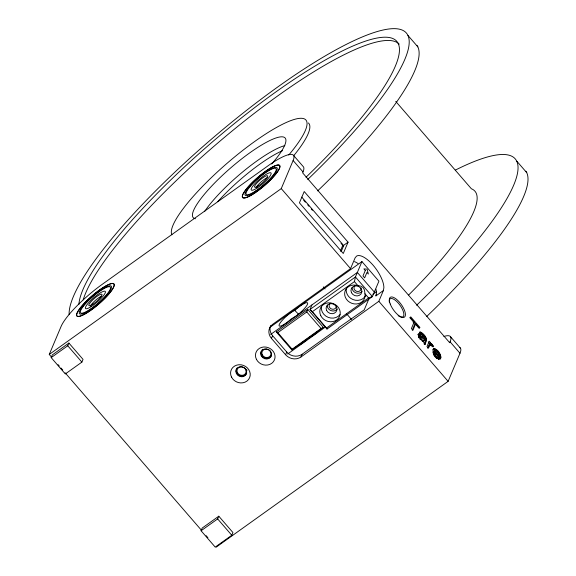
<?xml version="1.0" encoding="UTF-8"?>
<svg xmlns="http://www.w3.org/2000/svg" width="576" height="576" viewBox="0 0 576 576"><rect width="100%" height="100%" fill="white"/><g stroke="black" fill="none" stroke-linecap="round" stroke-linejoin="round"><path stroke-width="0.86" d="M425.182 343.512L425.268 344.563L423.792 342.864L423.792 341.885C421.315 340.294 417.514 337.277 418.435 334.022L418.788 333.929C425.29 339.422 428.666 341.201 421.279 333.763L420.79 333.907L419.465 332.201L419.926 331.97C424.109 333.547 428.623 339.055 425.182 343.512L424.188 344.225L425.556 340.409L425.074 338.602L426.067 337.896M440.467 355.104L439.474 355.817L439.862 358.38L440.856 357.674C440.834 354.024 436.846 347.083 432.756 349.409L435.42 350.323L436.414 349.61M424.109 340.517L422.251 341.323L423.115 341.23L424.526 339.732L420.401 335.93L419.717 336.031L419.89 337.126L418.896 337.831L418.723 336.737L419.407 336.643M439.387 356.155C439.56 353.75 437.645 350.849 435.226 350.417L433.75 351.504L438.394 356.861L439.387 356.155L434.743 350.791L435.226 350.417M364.954 293.767L364.514 290.102L363.168 287.654L361.051 286.164L355.637 285.149A10.397 9.31 22.9 0 0 344.664 293.069A10.397 9.31 22.9 0 0 354.11 303.89A10.397 9.31 22.9 0 0 365.083 295.97L364.954 293.767L368.575 297.95L372.413 296.59L378.914 281.189L361.944 261.583L270.166 327.197M383.371 290.563L378.835 301.306L300.946 356.99A11.059 9.907 22.9 0 1 285.588 354.744L271.447 338.407A11.059 9.907 22.9 0 1 272.664 324.317L350.546 268.639L355.09 257.89L356.558 256.104A22.118 8.618 54.4 0 1 373.061 265.169A22.118 8.618 54.4 0 1 383.882 287.662L383.371 290.563L375.912 295.891L376.423 292.99A22.118 8.618 54.4 0 0 375.934 289.174M434.354 351.439L434.261 352.483L433.267 353.196L433.361 352.152L434.354 351.439L440.554 358.603L440.856 357.674M311.947 304.913L310.039 309.442L312.343 311.702L354.434 281.614L355.442 276.984L361.944 261.583M291.866 349.913L292.118 349.2L321.091 328.493L323.352 327.406L307.8 309.442L276.314 331.949L291.866 349.913L323.352 327.406M276.314 331.949L277.812 332.669L306.778 311.962L307.8 309.442M51.61 357.17L49.255 354.456L61.121 326.369A44.237 9.475 -40.9 0 1 101.916 284.558L267.631 166.09A44.237 9.475 -40.9 0 1 293.119 160.517L303.019 171.95L302.638 172.858L449.705 342.734L450.086 341.827A44.237 9.475 -40.9 0 0 443.887 336.485M51.178 357.617L52.33 354.902L68.897 343.058L83.038 359.388L81.893 362.11L65.318 373.954L51.178 357.617L67.752 345.773L68.897 343.058M49.255 354.456L281.261 188.604L293.119 160.517M271.447 338.407L272.599 335.693A11.059 9.907 22.9 0 1 270.612 325.656M201.074 530.762L202.219 528.048L218.794 516.204L232.934 532.534L231.79 535.255L215.215 547.099L201.074 530.762L217.649 518.918L218.794 516.204M285.588 354.744L286.74 352.022L272.599 335.693M340.308 251.179L343.015 244.764L301.752 197.107M341.179 251.604L343.915 245.131L348.055 242.165L304.214 191.534L299.434 202.853L343.274 253.49L348.055 242.165M300.946 356.99L302.09 354.269L338.558 328.205L338.825 327.557L364.234 309.845L368.964 298.656M375.912 295.891L376.589 294.307M414.137 322.063L411.401 328.543L412.92 330.3L415.656 323.813L419.45 328.198L419.818 327.334L410.724 316.829L410.357 317.7L414.137 322.063L413.143 322.776M412.265 330.199L414.662 324.526L415.656 323.813M429.17 344.21L430.502 342.691L429.235 341.23L426.989 346.55L428.4 348.178L430.25 344.614L431.431 345.038L432.842 346.889L433.678 346.615L431.863 344.153L430.164 343.498L429.17 344.21L430.38 344.498L432.05 346.262L433.044 345.55M427.694 348.192L428.868 345.622L430.582 344.57M430.164 343.498L430.502 342.691M216.122 547.2L448.121 381.348L459.986 353.261A44.237 9.475 -40.9 0 0 459.374 347.378M423.115 341.23L423.389 340.776M295.114 310.262L295.603 309.794A12.168 2.606 -40.9 0 1 307.685 303.271A12.168 2.606 -40.9 0 1 296.23 315.835L291.125 319.018A12.168 2.606 -40.9 0 1 279.281 324.475A12.168 2.606 -40.9 0 1 294.775 310.385L298.627 314.323M433.75 351.504L434.563 351.122M433.75 348.696C430.942 352.404 436.025 359.266 440.165 359.388L438.754 357.595C436.306 357.545 434.736 354.658 434.261 352.483M270.67 334.426L357.358 272.455L374.321 292.054M287.64 354.024L325.519 326.945M372.737 294.278L376.193 291.816M327.002 329.047L310.039 309.442L355.442 276.984L372.413 296.59L327.002 329.047L326.484 328.039L368.575 297.95M419.818 327.334L418.824 328.046L409.73 317.542M420.466 331.999L419.472 332.705L422.906 335.599L423.907 334.886M418.788 333.929L417.794 334.634L419.292 335.34L422.215 338.191M420.127 333.007L421.121 332.294M418.234 334.714L419.227 334.008M418.738 334.958L419.731 334.246M420.941 333.605L421.942 332.899M420.286 334.469L421.279 333.763M419.292 335.34L420.286 334.627M418.723 336.737L420.869 335.124M421.884 334.483L422.878 333.77M419.105 336.535L420.098 335.83M418.694 337.198L419.688 336.485M421.186 337.147L422.179 336.434M420.041 339.516L421.034 338.803L423.245 340.618M423.857 336.751L424.85 336.046M424.57 337.759L425.563 337.046M423.533 340.445L424.526 339.732M425.376 339.293L426.377 338.58M422.784 341.41L423.778 340.704M425.527 339.876L426.521 339.163M425.556 340.409L426.55 339.703M425.275 341.323L426.269 340.61M429.833 344.282L430.826 343.57M428.868 345.622L430.25 344.614M430.38 344.498L431.374 343.786M429.991 345.434L431.863 344.153M431.359 345.362L432.353 344.65M433.296 349.308L434.29 348.602M433.944 349.452L434.938 348.739M434.664 349.79L435.658 349.085M433.26 352.656L434.261 351.943M436.219 351.043L437.213 350.33M434.362 353.066L433.368 353.779L433.57 354.391L434.563 353.678M438.055 351.23L437.062 351.943L437.832 352.908L438.826 352.195M434.844 354.312L433.85 355.025L434.203 355.644L435.197 354.938M434.621 356.263L435.614 355.55M438.494 353.873L439.488 353.16M435.11 356.868L436.104 356.155M439.042 354.845L440.035 354.132M436.846 356.918L435.852 357.631L437.177 358.358L438.754 357.595M436.543 358.135L437.537 357.422M437.177 358.358L438.17 357.653M439.769 356.753L440.762 356.04M439.898 357.602L440.892 356.897M308.923 338.026L313.2 335.434A12.168 2.606 -40.9 0 0 315.634 333.583M407.959 35.453L417.859 46.886M516.845 161.23L526.745 172.663M395.748 101.412L471.384 188.777A172.526 36.958 -40.9 0 1 408.737 294.912M293.53 155.383L303.43 166.817A44.237 9.475 -40.9 0 1 303.019 171.95M450.497 336.701L460.39 348.134M450.086 341.827L459.986 353.261M428.242 341.935L429.509 343.404M303.646 200.16L305.395 202.19M307.728 204.883L308.902 206.237M311.234 208.937L312.401 210.283M341.021 243.346L343.361 246.038M281.261 188.604L350.546 268.639M378.835 301.306L448.121 381.348M354.434 281.614L358.042 285.79M323.309 286.891L325.066 288.929M346.781 314.006L351.468 319.428M312.343 311.702L326.484 328.039M306.778 311.962L321.091 328.493M277.812 332.669L292.118 349.2M67.752 345.773L81.893 362.11M217.649 518.918L231.79 535.255M58.068 364.637L59.242 365.99M61.006 368.028L62.77 370.066M65.117 372.78L201.434 530.23M206.129 535.666L207.893 537.696M437.76 358.301L438.696 359.503M421.034 338.803L419.89 337.126M246.686 373.162A5.53 4.954 22.9 0 1 239.076 375.408A5.53 4.954 22.9 0 1 237.067 367.927M246.47 369.302A5.53 4.954 22.9 0 1 246.91 370.584M271.541 355.392A5.53 4.954 22.9 0 1 264.586 357.941A5.53 4.954 22.9 0 1 261.274 351.281M261.922 350.158A5.53 4.954 22.9 0 1 262.872 349.25M354.478 261.605A22.118 8.618 54.4 0 1 358.02 263.549M302.09 354.269A11.059 9.907 22.9 0 1 286.74 352.022M195.487 218.75A60.826 13.032 -40.9 0 1 216.756 180.842A60.826 13.032 -40.9 0 1 276.847 137.686A60.826 13.032 -40.9 0 1 271.692 164.023M204.811 211.205A60.826 13.032 -40.9 0 1 284.825 145.591M217.822 201.593A60.826 13.032 -40.9 0 1 282.485 150.71M455.342 170.107A221.184 47.376 -40.9 0 1 416.621 305.23M525.917 171.209A221.184 47.376 -40.9 0 1 426.521 316.663M171.907 234.799A88.272 18.907 -40.9 0 1 259.834 137.894A88.272 18.907 -40.9 0 1 288.742 155.03M83.21 299.858A208.505 44.662 -40.9 0 1 237.24 126.821A208.505 44.662 -40.9 0 1 399.197 44.136M78.89 304.517A208.505 44.662 -40.9 0 1 218.628 136.613A208.505 44.662 -40.9 0 1 393.286 38.736A208.505 44.662 -40.9 0 1 306.007 177.242M69.113 314.424A221.184 47.376 -40.9 0 1 214.243 136.771A221.184 47.376 -40.9 0 1 402.581 30.24A221.184 47.376 -40.9 0 1 307.735 179.453M417.031 45.432A221.184 47.376 -40.9 0 1 317.635 190.886M308.412 122.969A88.272 18.907 -40.9 0 1 293.825 155.57M389.29 302.054A11.059 4.306 54.4 0 1 394.718 299.851A11.059 4.306 54.4 0 1 403.38 311.731A11.059 4.306 54.4 0 1 399.953 316.692M399.377 316.411A11.059 4.306 54.4 0 1 398.16 315.641M337.183 309.125A5.53 4.954 22.9 0 1 330.876 310.558A5.53 4.954 22.9 0 1 327.269 305.158M362.052 291.341A5.53 4.954 22.9 0 1 355.752 292.795A5.53 4.954 22.9 0 1 352.123 287.41M365.738 295.466A10.397 9.31 22.9 0 1 353.023 299.578A10.397 9.31 22.9 0 1 346.486 287.842M339.984 314.64A10.397 9.31 22.9 0 1 328.126 317.326A10.397 9.31 22.9 0 1 321.343 307.174M256.075 187.747A8.626 1.85 -40.9 0 1 267.062 177.754M90.36 306.209A8.626 1.85 -40.9 0 1 101.347 296.222M307.505 339.149A12.168 2.606 -40.9 0 1 306.295 340.186M305.69 340.69A12.168 2.606 -40.9 0 1 303.854 342.108M303.257 342.547A12.168 2.606 -40.9 0 1 299.599 344.83M317.448 332.035A12.168 2.606 -40.9 0 1 316.238 333.079M336.276 306.518A3.65 3.269 22.9 0 1 331.02 308.765A3.65 3.269 22.9 0 1 330.401 303.228M361.094 287.878A3.65 3.269 22.9 0 1 356.306 291.204A3.65 3.269 22.9 0 1 355.255 285.458M365.292 270.511L362.995 275.947L364.651 277.855L366.948 272.419L368.359 274.054L367.092 269.158L363.881 268.877L365.292 270.511M236.369 373.543A5.53 4.954 22.9 0 0 245.772 374.918A5.53 4.954 22.9 0 0 241.711 366.761A5.53 4.954 22.9 0 0 236.369 373.543M231.523 377.086A9.994 8.95 22.9 0 0 248.508 379.562A9.994 8.95 22.9 0 0 241.178 364.824A9.994 8.95 22.9 0 0 231.523 377.086M256.406 359.302A9.958 8.921 22.9 0 0 273.341 361.778A9.958 8.921 22.9 0 0 266.033 347.083A9.958 8.921 22.9 0 0 256.406 359.302M261.223 355.774A5.53 4.954 22.9 0 0 270.626 357.149A5.53 4.954 22.9 0 0 266.573 348.991A5.53 4.954 22.9 0 0 261.223 355.774M252.259 194.609A24.552 5.256 -40.9 0 0 279.994 166.19A24.552 5.256 -40.9 0 0 251.122 183.679A24.552 5.256 -40.9 0 0 252.259 194.609M86.544 313.078A24.552 5.256 -40.9 0 0 114.278 284.652A24.552 5.256 -40.9 0 0 85.406 302.148A24.552 5.256 -40.9 0 0 86.544 313.078M390.24 304.034A12.168 4.738 54.4 0 0 404.186 317.275A12.168 4.738 54.4 0 0 397.692 300.362A12.168 4.738 54.4 0 0 390.24 304.034M351.497 292.723A5.53 4.954 22.9 0 0 360.907 294.062A5.53 4.954 22.9 0 0 356.81 285.912A5.53 4.954 22.9 0 0 351.497 292.723M326.628 310.471A5.53 4.954 22.9 0 0 336.031 311.846A5.53 4.954 22.9 0 0 331.978 303.689A5.53 4.954 22.9 0 0 326.628 310.471M320.774 315.684A10.397 9.31 22.9 0 0 338.45 318.269A10.397 9.31 22.9 0 0 330.826 302.926A10.397 9.31 22.9 0 0 320.774 315.684M89.114 311.371A24.329 5.213 -40.9 0 0 113.818 284.047A24.329 5.213 -40.9 0 0 83.304 304.459A24.329 5.213 -40.9 0 0 89.114 311.371M92.88 304.2A8.626 1.85 -40.9 0 0 101.988 294.386A8.626 1.85 -40.9 0 0 91.368 301.284A8.626 1.85 -40.9 0 0 92.88 304.2M89.971 309.816A21.01 4.5 -40.9 0 0 111.305 286.214A21.01 4.5 -40.9 0 0 84.953 303.847A21.01 4.5 -40.9 0 0 89.971 309.816M91.584 306.374A13.046 2.794 -40.9 0 0 105.358 291.535A13.046 2.794 -40.9 0 0 89.287 301.961A13.046 2.794 -40.9 0 0 91.584 306.374M90.317 309.19A19.685 4.219 -40.9 0 0 110.304 287.086A19.685 4.219 -40.9 0 0 85.615 303.595A19.685 4.219 -40.9 0 0 90.317 309.19M254.83 192.902A24.329 5.213 -40.9 0 0 279.533 165.578A24.329 5.213 -40.9 0 0 249.019 185.99A24.329 5.213 -40.9 0 0 254.83 192.902M258.595 185.731A8.626 1.85 -40.9 0 0 267.703 175.925A8.626 1.85 -40.9 0 0 257.083 182.815A8.626 1.85 -40.9 0 0 258.595 185.731M255.686 191.347A21.01 4.5 -40.9 0 0 277.02 167.746A21.01 4.5 -40.9 0 0 250.668 185.378A21.01 4.5 -40.9 0 0 255.686 191.347M257.299 187.906A13.046 2.794 -40.9 0 0 271.073 173.066A13.046 2.794 -40.9 0 0 255.01 183.499A13.046 2.794 -40.9 0 0 257.299 187.906M256.032 190.728A19.685 4.219 -40.9 0 0 276.019 168.617A19.685 4.219 -40.9 0 0 251.33 185.134A19.685 4.219 -40.9 0 0 256.032 190.728M262.282 354.852A4.644 4.162 22.9 0 0 270.18 356.004A4.644 4.162 22.9 0 0 266.767 349.15A4.644 4.162 22.9 0 0 262.282 354.852M237.42 372.622A4.644 4.162 22.9 0 0 245.318 373.774A4.644 4.162 22.9 0 0 241.913 366.919A4.644 4.162 22.9 0 0 237.42 372.622"/></g></svg>
